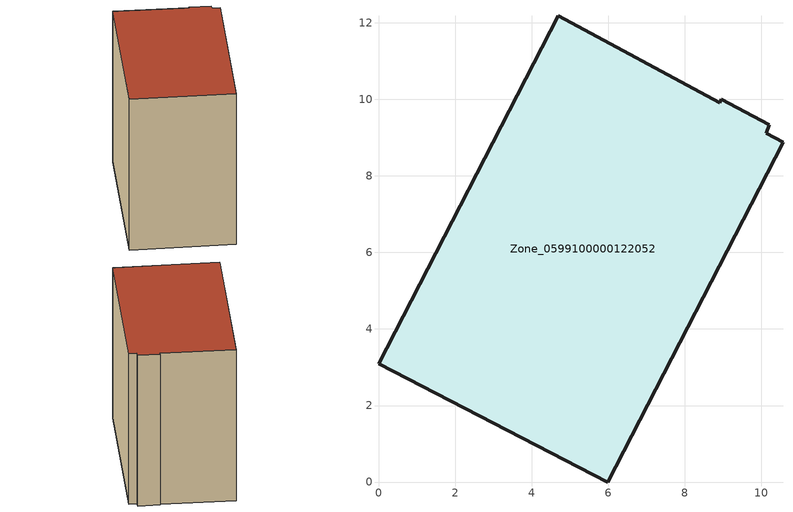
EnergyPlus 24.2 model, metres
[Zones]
Zone_0599100000122052
 floor ground (C_G): 0,3.09 4.69,12.18 8.91,9.91 8.96,10 10.21,9.34 10.12,9.11 10.56,8.87 5.98,0 z0
 wall outside (C_F): 4.69,12.18 0,3.09 5.98,0 10.56,8.87 10.12,9.11 10.21,9.34 8.96,10 8.91,9.91 4.69,12.18 z0:11.24
 roof outside (C_R): 10.56,8.87 10.12,9.11 10.21,9.34 8.96,10 8.91,9.91 4.69,12.18 0,3.09 5.98,0 z11.24
[BUILDING]
Pand.0599100000122052: North Axis=0; Terrain=City; Loads Convergence Tolerance Value=0.04; Temperature Convergence Tolerance Value=0.4; Solar Distribution=FullExterior; Maximum Number of Warmup Days=25; Minimum Number of Warmup Days=1
[Site:Location]
Rotterdam.The.Hague.AP_ZH_NLD Design_Conditions: Latitude=51.96; Longitude=4.45; Time Zone=1; Elevation=-4.5
[SITE:GROUNDTEMPERATURE:BUILDINGSURFACE]
18, 18, 18, 18, 18, 18, 18, 18, 18, 18, 18, 18
[MATERIAL] Thermal Absorptance=0.9; Solar Absorptance=0.7; Visible Absorptance=0.7
Name | Roughness | Thickness | Conductivity | Density | Specific Heat
G.TI.1946 | MediumSmooth | 0.15 | 1 | 540 | 1210
F.TI.1946 | Rough | 0.3 | 0.857143 | 1920 | 840
R.TI.1946 | MediumRough | 0.2 | 0.1 | 1500 | 1000
[CONSTRUCTION]
C_G: G.TI.1946
C_F: F.TI.1946
C_R: R.TI.1946
[ZONE]
Zone_0599100000122052: Type=1; Multiplier=1; Ceiling Height=Autocalculate; Volume=Autocalculate; Floor Area=autocalculate; Part of Total Floor Area=Yes
[ZONEINFILTRATION:DESIGNFLOWRATE]
Infil_Zone_0599100000122052: Zone or ZoneList or Space or SpaceList=Zone_0599100000122052; Schedule=AlwaysOn; Design Flow Rate Calculation Method=Flow/Area; Flow Rate per Floor Area=0.003; Constant Term Coefficient=1; Temperature Term Coefficient=0; Velocity Term Coefficient=0; Velocity Squared Term Coefficient=0
[HVACTEMPLATE:ZONE:IDEALLOADSAIRSYSTEM]
Zone_0599100000122052: Maximum Heating Supply Air Temperature=50; Minimum Cooling Supply Air Temperature=13; Maximum Heating Supply Air Humidity Ratio=0.0156; Minimum Cooling Supply Air Humidity Ratio=0.0077; Heating Limit=NoLimit; Cooling Limit=NoLimit; Dehumidification Control Type=ConstantSensibleHeatRatio; Cooling Sensible Heat Ratio=0.7; Dehumidification Setpoint=60; Humidification Control Type=None; Humidification Setpoint=30; Outdoor Air Method=None; Outdoor Air Flow Rate per Person=0.00944; Outdoor Air Flow Rate per Zone Floor Area=0; Outdoor Air Flow Rate per Zone=0; Demand Controlled Ventilation Type=None; Outdoor Air Economizer Type=NoEconomizer; Heat Recovery Type=None; Sensible Heat Recovery Effectiveness=0.7; Latent Heat Recovery Effectiveness=0.65
[ZONECONTROL:THERMOSTAT]
ThermostatControl_Zone_0599100000122052: Zone or ZoneList=Zone_0599100000122052; Control Type Schedule=DualSetpointControlType; Control 1=Thermostat_Zone_0599100000122052; Temperature Difference Between Cutout And Setpoint=0
[THERMOSTATSETPOINT:DUALSETPOINT]
Thermostat_Zone_0599100000122052: Heating Setpoint Temperature Schedule=HeatingSetpoint_Zone_0599100000122052; Cooling Setpoint Temperature Schedule=CoolingSetpoint_Zone_0599100000122052
[SCHEDULE:COMPACT]
HeatingSetpoint_Zone_0599100000122052: Through: 12/31, For: AllDays, Until: 24:00, 21
CoolingSetpoint_Zone_0599100000122052: Through: 12/31, For: AllDays, Until: 24:00, 24
DualSetpointControlType: Through: 12/31, For: AllDays, Until: 24:00, 4
AlwaysOn: Through: 12/31, For: AllDays, Until: 24:00, 1
